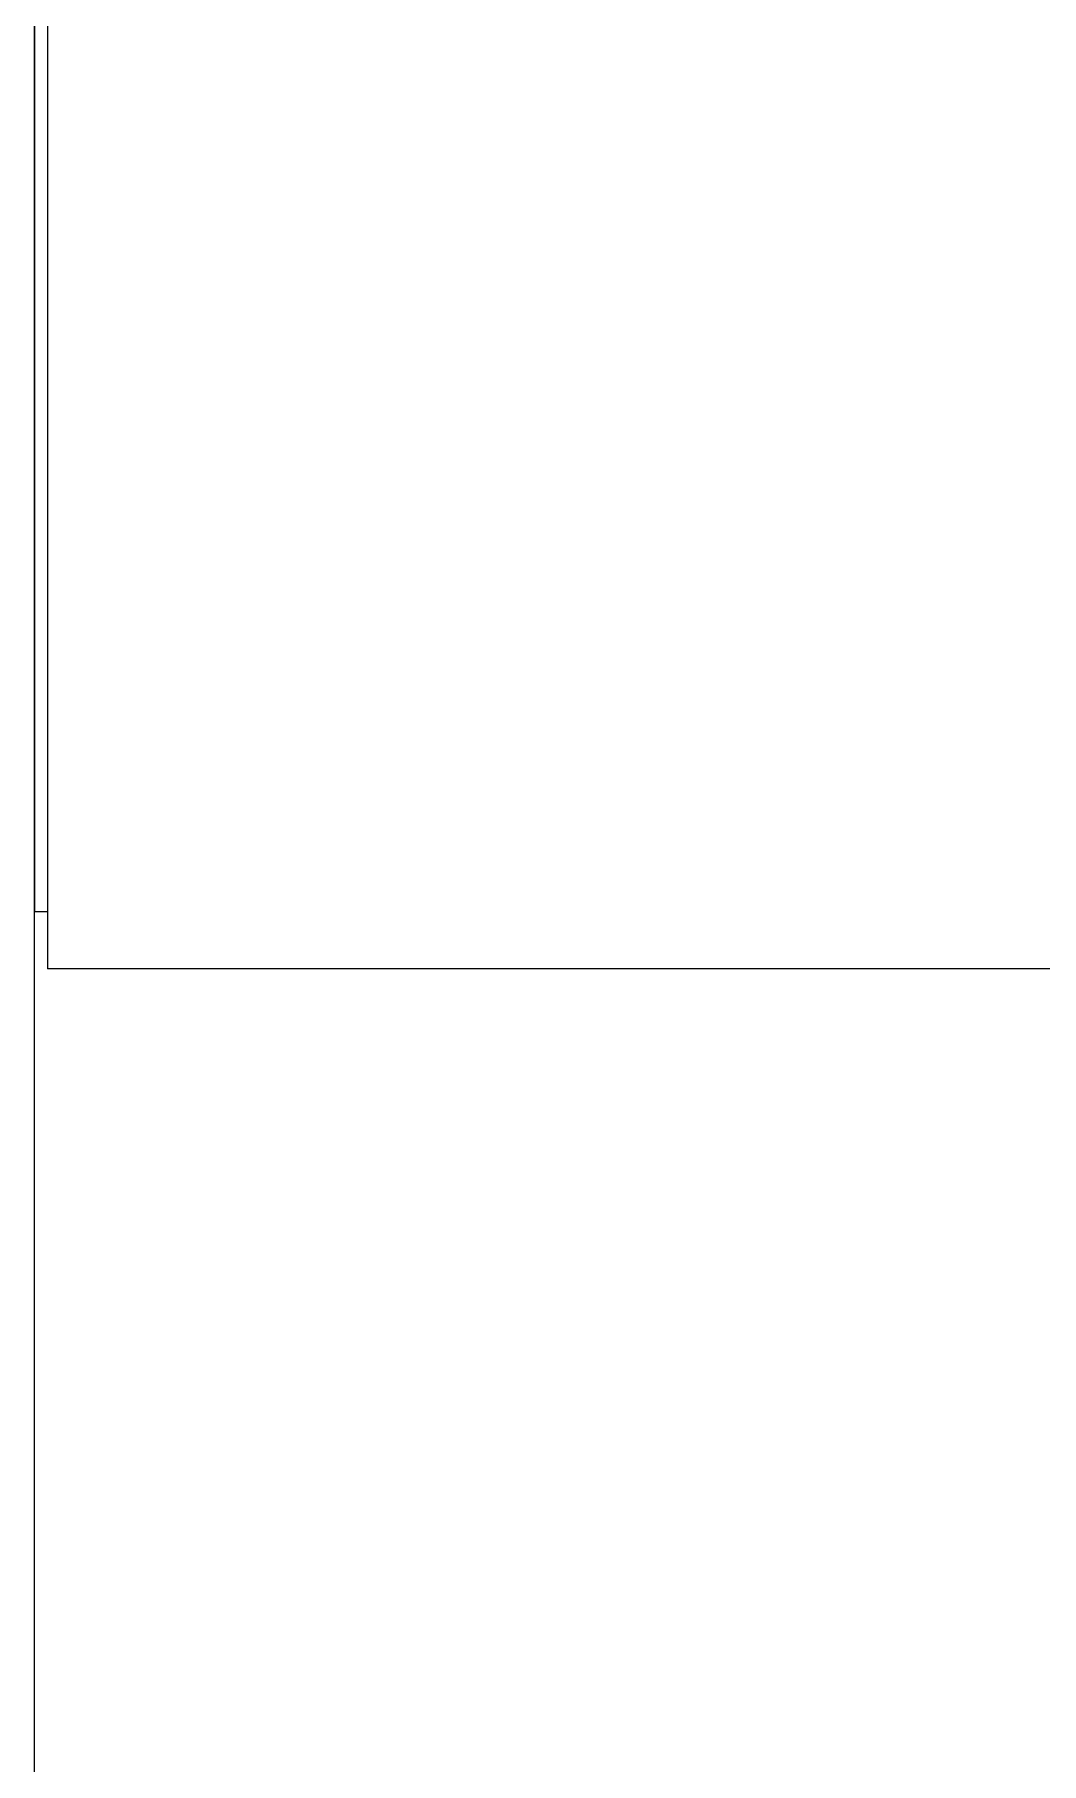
# Model space of a CAD drawing. Header units: millimetres. Extents: x 867 to 1330, y 209 to 507.
# Drawn here: x 1184.61066 to 1184.63537, y 442.73845 to 442.78088 of the extents above; entities that cross this region are included whole.
import ezdxf

# ---------------------------------------------------------------- set-up
doc = ezdxf.new("R2010")
doc.units = ezdxf.units.MM
doc.header["$LTSCALE"] = 5
doc.layers.add('I-ARQ', color=8, linetype='Continuous', lineweight=0)

msp = doc.modelspace()

# ---------------------------------------------------------------- linework, layer by layer
at = {"layer": 'I-ARQ'}
msp.add_line((1184.610663, 442.068142), (1184.610663, 443.428142), dxfattribs=at)
at = {"layer": 'I-ARQ', "lineweight": 5}
for points in [[(1184.610976, 442.798329), (1184.610976, 442.798329), (1184.610976, 442.760425), (1184.610976, 442.760425)], [(1184.610663, 442.796926), (1184.610663, 442.796926), (1184.610663, 442.778142), (1184.610663, 442.778142)], [(1184.610663, 442.778142), (1184.610663, 442.778142), (1184.610663, 442.759356), (1184.610663, 442.759356)], [(1184.610663, 442.762401), (1184.610663, 442.762401), (1184.610663, 442.770664), (1184.610663, 442.770664)], [(1184.610976, 442.760425), (1184.610976, 442.760425), (1184.610976, 442.757954), (1184.610976, 442.757954)], [(1184.610663, 442.759356), (1184.610663, 442.759356), (1184.610976, 442.759356), (1184.610976, 442.759356)], [(1184.644687, 442.757954), (1184.644687, 442.757954), (1184.610976, 442.757954), (1184.610976, 442.757954)]]:
    msp.add_open_spline(points, degree=3, dxfattribs=at)

doc.saveas('drawing.dxf')
